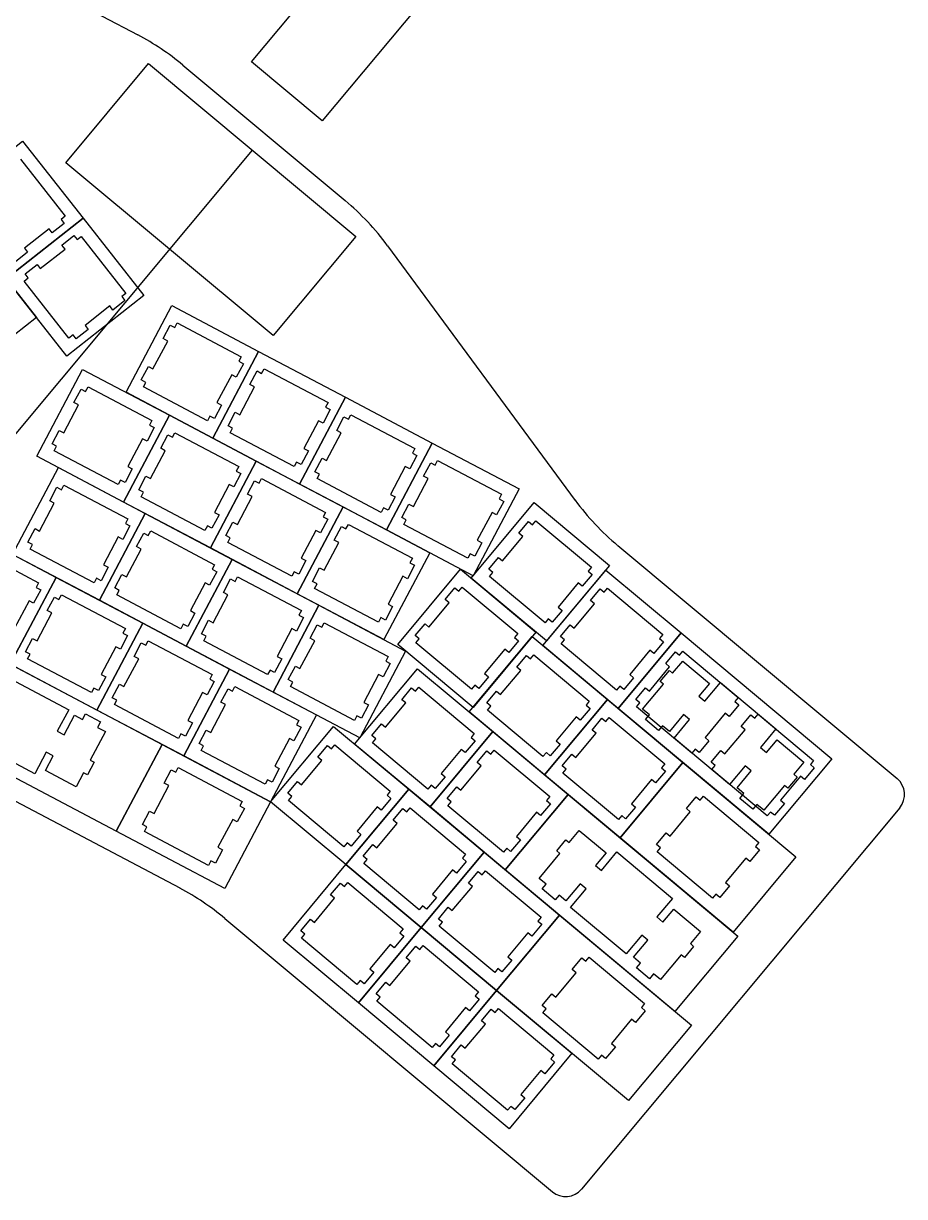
# Model space of a CAD drawing. Header units: millimetres. Extents: x 261 to 595, y 152 to 496.
# Drawn here: x 424.4 to 594.9, y 152 to 379 of the extents above; entities that cross this region are included whole.
import ezdxf

# ---------------------------------------------------------------- set-up
doc = ezdxf.new("R2010")
doc.units = ezdxf.units.MM

msp = doc.modelspace()

# ---------------------------------------------------------------- linework, layer by layer
for p, q in [((384.07, 409.77), (446.5, 376.79)), ((455.18, 370.96), (486.63, 344.72)), ((468.64, 354.52), (383.45, 252.43)), ((423.78, 352.73), (432.43, 341.72)), ((432.43, 341.72), (431.64, 341.1)), ((431.64, 341.1), (432.26, 340.31)), ((429.32, 339.28), (424.53, 335.51)), ((429.94, 338.49), (429.32, 339.28)), ((432.26, 340.31), (429.94, 338.49)), ((431.79, 336.13), (434.12, 337.96)), ((432.41, 335.35), (431.79, 336.13)), ((434.12, 337.96), (434.73, 337.17)), ((434.73, 337.17), (435.52, 337.79)), ((435.52, 337.79), (444.17, 326.78)), ((425.15, 334.72), (422.83, 332.9)), ((424.53, 335.51), (425.15, 334.72)), ((427.62, 331.58), (432.41, 335.35)), ((494.84, 336), (531.16, 286.71)), ((424.68, 330.54), (427, 332.36)), ((427, 332.36), (427.62, 331.58)), ((424.51, 329.14), (425.3, 329.76)), ((425.3, 329.76), (424.68, 330.54)), ((433.16, 318.13), (424.51, 329.14)), ((444, 325.37), (441.68, 323.55)), ((444.17, 326.78), (443.38, 326.16)), ((443.38, 326.16), (444, 325.37)), ((441.06, 324.34), (436.27, 320.57)), ((441.68, 323.55), (441.06, 324.34)), ((436.27, 320.57), (436.88, 319.78)), ((451.4, 318.01), (452.78, 320.62)), ((452.78, 320.62), (453.66, 320.16)), ((453.66, 320.16), (454.13, 321.04)), ((454.13, 321.04), (466.51, 314.5)), ((433.95, 318.75), (433.16, 318.13)), ((434.56, 317.96), (433.95, 318.75)), ((436.88, 319.78), (434.56, 317.96)), ((452.28, 317.55), (451.4, 318.01)), ((449.43, 312.15), (452.28, 317.55)), ((466.51, 314.5), (466.04, 313.62)), ((466.04, 313.62), (466.92, 313.15)), ((447.17, 310.01), (448.55, 312.62)), ((448.55, 312.62), (449.43, 312.15)), ((466.92, 313.15), (465.54, 310.54)), ((468.2, 309.14), (469.58, 311.75)), ((469.58, 311.75), (470.46, 311.28)), ((470.46, 311.28), (470.93, 312.16)), ((470.93, 312.16), (483.31, 305.63)), ((448.05, 309.55), (447.17, 310.01)), ((447.59, 308.66), (448.05, 309.55)), ((464.66, 311.01), (461.81, 305.62)), ((465.54, 310.54), (464.66, 311.01)), ((469.08, 308.67), (468.2, 309.14)), ((434.12, 305.65), (435.5, 308.26)), ((435.5, 308.26), (436.38, 307.79)), ((436.38, 307.79), (436.85, 308.68)), ((436.85, 308.68), (449.23, 302.14)), ((459.97, 302.12), (447.59, 308.66)), ((466.23, 303.28), (469.08, 308.67)), ((432.16, 299.79), (435.01, 305.18)), ((435.01, 305.18), (434.12, 305.65)), ((462.7, 305.15), (461.32, 302.54)), ((461.81, 305.62), (462.7, 305.15)), ((483.72, 304.27), (482.34, 301.66)), ((483.31, 305.63), (482.84, 304.74)), ((482.84, 304.74), (483.72, 304.27)), ((449.23, 302.14), (448.76, 301.25)), ((460.43, 303.01), (459.97, 302.12)), ((461.32, 302.54), (460.43, 303.01)), ((463.97, 301.14), (465.35, 303.75)), ((465.35, 303.75), (466.23, 303.28)), ((481.46, 302.13), (478.61, 296.74)), ((482.34, 301.66), (481.46, 302.13)), ((485, 300.26), (486.38, 302.87)), ((486.38, 302.87), (487.26, 302.41)), ((487.26, 302.41), (487.73, 303.29)), ((487.73, 303.29), (500.11, 296.75)), ((429.9, 297.65), (431.27, 300.26)), ((431.27, 300.26), (432.16, 299.79)), ((449.65, 300.79), (448.27, 298.18)), ((448.76, 301.25), (449.65, 300.79)), ((453.18, 298.92), (453.65, 299.8)), ((453.65, 299.8), (466.03, 293.26)), ((464.85, 300.67), (463.97, 301.14)), ((464.39, 299.79), (464.85, 300.67)), ((476.77, 293.25), (464.39, 299.79)), ((483.03, 294.4), (485.88, 299.8)), ((485.88, 299.8), (485, 300.26)), ((430.78, 297.18), (429.9, 297.65)), ((447.39, 298.64), (444.54, 293.25)), ((448.27, 298.18), (447.39, 298.64)), ((450.92, 296.78), (452.3, 299.39)), ((452.3, 299.39), (453.18, 298.92)), ((430.31, 296.3), (430.78, 297.18)), ((442.69, 289.76), (430.31, 296.3)), ((448.96, 290.92), (451.81, 296.31)), ((451.81, 296.31), (450.92, 296.78)), ((479.5, 296.27), (478.12, 293.66)), ((478.61, 296.74), (479.5, 296.27)), ((500.52, 295.4), (499.14, 292.79)), ((500.11, 296.75), (499.64, 295.87)), ((499.64, 295.87), (500.52, 295.4)), ((444.54, 293.25), (445.42, 292.79)), ((466.03, 293.26), (465.56, 292.38)), ((477.23, 294.13), (476.77, 293.25)), ((478.12, 293.66), (477.23, 294.13)), ((480.77, 292.26), (482.15, 294.87)), ((482.15, 294.87), (483.03, 294.4)), ((498.26, 293.26), (495.41, 287.87)), ((499.14, 292.79), (498.26, 293.26)), ((501.8, 291.39), (503.18, 294)), ((503.18, 294), (504.06, 293.53)), ((504.06, 293.53), (504.53, 294.42)), ((504.53, 294.42), (516.91, 287.88)), ((443.16, 290.64), (442.69, 289.76)), ((444.04, 290.18), (443.16, 290.64)), ((445.42, 292.79), (444.04, 290.18)), ((446.7, 288.77), (448.07, 291.38)), ((448.07, 291.38), (448.96, 290.92)), ((466.45, 291.91), (465.07, 289.3)), ((465.56, 292.38), (466.45, 291.91)), ((469.98, 290.04), (470.45, 290.93)), ((470.45, 290.93), (482.83, 284.39)), ((481.65, 291.8), (480.77, 292.26)), ((481.19, 290.91), (481.65, 291.8)), ((493.57, 284.37), (481.19, 290.91)), ((499.83, 285.53), (502.68, 290.92)), ((502.68, 290.92), (501.8, 291.39)), ((429.45, 286.63), (430.83, 289.24)), ((430.83, 289.24), (431.71, 288.77)), ((431.71, 288.77), (432.18, 289.66)), ((432.18, 289.66), (444.56, 283.12)), ((447.58, 288.31), (446.7, 288.77)), ((464.19, 289.77), (461.34, 284.38)), ((465.07, 289.3), (464.19, 289.77)), ((467.72, 287.9), (469.1, 290.51)), ((469.1, 290.51), (469.98, 290.04)), ((427.48, 280.77), (430.33, 286.17)), ((430.33, 286.17), (429.45, 286.63)), ((447.11, 287.42), (447.58, 288.31)), ((459.49, 280.88), (447.11, 287.42)), ((465.76, 282.04), (468.61, 287.43)), ((468.61, 287.43), (467.72, 287.9)), ((496.3, 287.4), (494.92, 284.79)), ((495.41, 287.87), (496.3, 287.4)), ((517.32, 286.52), (515.94, 283.92)), ((516.91, 287.88), (516.44, 286.99)), ((516.44, 286.99), (517.32, 286.52)), ((462.22, 283.91), (460.84, 281.3)), ((461.34, 284.38), (462.22, 283.91)), ((482.83, 284.39), (482.36, 283.5)), ((494.03, 285.26), (493.57, 284.37)), ((494.92, 284.79), (494.03, 285.26)), ((497.57, 283.39), (498.95, 286)), ((498.95, 286), (499.83, 285.53)), ((515.06, 284.38), (512.21, 278.99)), ((515.94, 283.92), (515.06, 284.38)), ((444.97, 281.77), (443.59, 279.16)), ((444.56, 283.12), (444.09, 282.24)), ((444.09, 282.24), (444.97, 281.77)), ((459.96, 281.77), (459.49, 280.88)), ((460.84, 281.3), (459.96, 281.77)), ((463.5, 279.9), (464.87, 282.51)), ((464.87, 282.51), (465.76, 282.04)), ((483.25, 283.04), (481.87, 280.43)), ((482.36, 283.5), (483.25, 283.04)), ((484.52, 279.03), (485.9, 281.64)), ((485.9, 281.64), (486.78, 281.17)), ((486.78, 281.17), (487.25, 282.05)), ((487.25, 282.05), (499.63, 275.51)), ((498.45, 282.92), (497.57, 283.39)), ((497.99, 282.04), (498.45, 282.92)), ((510.37, 275.5), (497.99, 282.04)), ((520.23, 280.35), (522.12, 282.62)), ((522.12, 282.62), (522.89, 281.98)), ((522.89, 281.98), (523.53, 282.75)), ((523.53, 282.75), (534.28, 273.78)), ((425.22, 278.63), (426.6, 281.24)), ((426.6, 281.24), (427.48, 280.77)), ((442.71, 279.63), (439.86, 274.23)), ((443.59, 279.16), (442.71, 279.63)), ((446.25, 277.76), (447.63, 280.37)), ((447.63, 280.37), (448.51, 279.9)), ((448.51, 279.9), (448.98, 280.78)), ((448.98, 280.78), (461.36, 274.24)), ((464.38, 279.43), (463.5, 279.9)), ((463.91, 278.55), (464.38, 279.43)), ((480.98, 280.89), (478.14, 275.5)), ((481.87, 280.43), (480.98, 280.89)), ((517.09, 275.03), (521, 279.71)), ((521, 279.71), (520.23, 280.35)), ((414.9, 277.3), (427.28, 270.76)), ((426.1, 278.16), (425.22, 278.63)), ((425.64, 277.28), (426.1, 278.16)), ((438.02, 270.74), (425.64, 277.28)), ((444.28, 271.9), (447.13, 277.29)), ((447.13, 277.29), (446.25, 277.76)), ((476.29, 272.01), (463.91, 278.55)), ((482.56, 273.17), (485.41, 278.56)), ((485.41, 278.56), (484.52, 279.03)), ((513.1, 278.52), (511.72, 275.91)), ((512.21, 278.99), (513.1, 278.52)), ((539.38, 277.99), (593.47, 232.85)), ((479.02, 275.04), (477.64, 272.43)), ((478.14, 275.5), (479.02, 275.04)), ((499.63, 275.51), (499.16, 274.63)), ((510.83, 276.38), (510.37, 275.5)), ((511.72, 275.91), (510.83, 276.38)), ((514.44, 273.41), (516.33, 275.67)), ((516.33, 275.67), (517.09, 275.03)), ((440.75, 273.77), (439.37, 271.16)), ((439.86, 274.23), (440.75, 273.77)), ((461.77, 272.89), (460.39, 270.28)), ((461.36, 274.24), (460.89, 273.36)), ((460.89, 273.36), (461.77, 272.89)), ((476.76, 272.89), (476.29, 272.01)), ((477.64, 272.43), (476.76, 272.89)), ((480.3, 271.03), (481.67, 273.63)), ((481.67, 273.63), (482.56, 273.17)), ((500.05, 274.16), (498.67, 271.55)), ((499.16, 274.63), (500.05, 274.16)), ((515.2, 272.76), (514.44, 273.41)), ((514.56, 272), (515.2, 272.76)), ((534.28, 273.78), (533.64, 273.01)), ((533.64, 273.01), (534.41, 272.37)), ((427.28, 270.76), (426.81, 269.87)), ((438.48, 271.62), (438.02, 270.74)), ((439.37, 271.16), (438.48, 271.62)), ((442.02, 269.76), (443.4, 272.37)), ((443.4, 272.37), (444.28, 271.9)), ((459.51, 270.75), (456.66, 265.36)), ((460.39, 270.28), (459.51, 270.75)), ((463.05, 268.88), (464.43, 271.49)), ((464.43, 271.49), (465.31, 271.02)), ((465.31, 271.02), (465.78, 271.91)), ((465.78, 271.91), (478.16, 265.37)), ((481.18, 270.56), (480.3, 271.03)), ((480.71, 269.67), (481.18, 270.56)), ((497.78, 272.02), (494.94, 266.63)), ((498.67, 271.55), (497.78, 272.02)), ((525.31, 263.03), (514.56, 272)), ((531.75, 270.74), (527.84, 266.06)), ((532.52, 270.1), (531.75, 270.74)), ((534.41, 272.37), (532.52, 270.1)), ((427.7, 269.41), (426.32, 266.8)), ((426.81, 269.87), (427.7, 269.41)), ((428.97, 265.39), (430.35, 268)), ((430.35, 268), (431.23, 267.54)), ((431.23, 267.54), (431.7, 268.42)), ((431.7, 268.42), (444.08, 261.88)), ((442.9, 269.29), (442.02, 269.76)), ((442.44, 268.4), (442.9, 269.29)), ((454.82, 261.87), (442.44, 268.4)), ((461.08, 263.02), (463.93, 268.42)), ((463.93, 268.42), (463.05, 268.88)), ((493.09, 263.13), (480.71, 269.67)), ((505.99, 267.49), (507.88, 269.76)), ((507.88, 269.76), (508.65, 269.12)), ((508.65, 269.12), (509.29, 269.88)), ((509.29, 269.88), (520.04, 260.91)), ((534.09, 267.3), (535.98, 269.57)), ((535.98, 269.57), (536.75, 268.93)), ((536.75, 268.93), (537.39, 269.69)), ((537.39, 269.69), (548.14, 260.72)), ((425.44, 267.26), (422.59, 261.87)), ((426.32, 266.8), (425.44, 267.26)), ((495.82, 266.16), (494.44, 263.55)), ((494.94, 266.63), (495.82, 266.16)), ((502.85, 262.17), (506.76, 266.85)), ((506.76, 266.85), (505.99, 267.49)), ((527.84, 266.06), (528.61, 265.42)), ((530.95, 261.98), (534.86, 266.66)), ((534.86, 266.66), (534.09, 267.3)), ((427.01, 259.54), (429.86, 264.93)), ((429.86, 264.93), (428.97, 265.39)), ((457.55, 264.89), (456.17, 262.28)), ((456.66, 265.36), (457.55, 264.89)), ((458.82, 260.88), (460.2, 263.49)), ((460.2, 263.49), (461.08, 263.02)), ((478.57, 264.02), (477.19, 261.41)), ((478.16, 265.37), (477.69, 264.49)), ((477.69, 264.49), (478.57, 264.02)), ((493.56, 264.02), (493.09, 263.13)), ((494.44, 263.55), (493.56, 264.02)), ((525.95, 263.79), (525.31, 263.03)), ((526.72, 263.15), (525.95, 263.79)), ((528.61, 265.42), (526.72, 263.15)), ((444.08, 261.88), (443.61, 261)), ((455.28, 262.75), (454.82, 261.87)), ((456.17, 262.28), (455.28, 262.75)), ((476.31, 261.88), (473.46, 256.48)), ((477.19, 261.41), (476.31, 261.88)), ((479.85, 260.01), (481.23, 262.62)), ((481.23, 262.62), (482.11, 262.15)), ((482.11, 262.15), (482.58, 263.03)), ((482.58, 263.03), (494.96, 256.49)), ((500.19, 260.54), (502.09, 262.81)), ((502.09, 262.81), (502.85, 262.17)), ((528.29, 260.35), (530.18, 262.62)), ((530.18, 262.62), (530.95, 261.98)), ((424.75, 257.39), (426.12, 260)), ((426.12, 260), (427.01, 259.54)), ((444.5, 260.53), (443.12, 257.92)), ((443.61, 261), (444.5, 260.53)), ((445.77, 256.52), (447.15, 259.13)), ((447.15, 259.13), (448.03, 258.66)), ((448.03, 258.66), (448.5, 259.55)), ((448.5, 259.55), (460.88, 253.01)), ((459.7, 260.41), (458.82, 260.88)), ((459.24, 259.53), (459.7, 260.41)), ((471.62, 252.99), (459.24, 259.53)), ((477.88, 254.15), (480.73, 259.54)), ((480.73, 259.54), (479.85, 260.01)), ((500.96, 259.9), (500.19, 260.54)), ((500.32, 259.13), (500.96, 259.9)), ((511.07, 250.16), (500.32, 259.13)), ((520.17, 259.5), (518.28, 257.24)), ((520.04, 260.91), (519.4, 260.15)), ((519.4, 260.15), (520.17, 259.5)), ((529.06, 259.71), (528.29, 260.35)), ((528.42, 258.94), (529.06, 259.71)), ((539.17, 249.97), (528.42, 258.94)), ((548.26, 259.31), (546.37, 257.05)), ((548.14, 260.72), (547.5, 259.96)), ((547.5, 259.96), (548.26, 259.31)), ((425.63, 256.93), (424.75, 257.39)), ((425.16, 256.04), (425.63, 256.93)), ((442.24, 258.39), (439.39, 253)), ((443.12, 257.92), (442.24, 258.39)), ((517.51, 257.88), (513.6, 253.2)), ((518.28, 257.24), (517.51, 257.88)), ((519.85, 254.44), (521.74, 256.7)), ((521.74, 256.7), (522.51, 256.06)), ((522.51, 256.06), (523.15, 256.83)), ((523.15, 256.83), (533.89, 247.86)), ((545.6, 257.69), (541.7, 253.01)), ((546.37, 257.05), (545.6, 257.69)), ((548.68, 255.13), (550.57, 257.39)), ((550.57, 257.39), (551.33, 256.75)), ((551.33, 256.75), (551.98, 257.52)), ((551.98, 257.52), (562.72, 248.55)), ((437.54, 249.5), (425.16, 256.04)), ((443.81, 250.66), (446.66, 256.05)), ((446.66, 256.05), (445.77, 256.52)), ((474.35, 256.02), (472.97, 253.41)), ((473.46, 256.48), (474.35, 256.02)), ((475.62, 252.01), (477, 254.62)), ((477, 254.62), (477.88, 254.15)), ((495.37, 255.14), (493.99, 252.53)), ((494.96, 256.49), (494.49, 255.61)), ((494.49, 255.61), (495.37, 255.14)), ((520.61, 253.8), (519.85, 254.44)), ((545.54, 249.8), (549.44, 254.49)), ((549.44, 254.49), (548.68, 255.13)), ((550.02, 253.26), (551.97, 255.61)), ((551.97, 255.61), (557.16, 251.28)), ((420.73, 252.73), (433.11, 246.19)), ((440.27, 252.53), (438.89, 249.92)), ((439.39, 253), (440.27, 252.53)), ((460.88, 253.01), (460.41, 252.12)), ((460.41, 252.12), (461.3, 251.66)), ((472.08, 253.87), (471.62, 252.99)), ((472.97, 253.41), (472.08, 253.87)), ((493.11, 253), (490.26, 247.61)), ((493.99, 252.53), (493.11, 253)), ((514.37, 252.56), (512.48, 250.29)), ((513.6, 253.2), (514.37, 252.56)), ((516.71, 249.12), (520.61, 253.8)), ((542.47, 252.37), (540.57, 250.1)), ((541.7, 253.01), (542.47, 252.37)), ((547.6, 251.65), (549.38, 253.79)), ((549.38, 253.79), (550.02, 253.26)), ((438.01, 250.39), (437.54, 249.5)), ((438.89, 249.92), (438.01, 250.39)), ((441.55, 248.52), (442.92, 251.13)), ((442.92, 251.13), (443.81, 250.66)), ((461.3, 251.66), (459.92, 249.05)), ((462.57, 247.65), (463.95, 250.25)), ((463.95, 250.25), (464.83, 249.79)), ((464.83, 249.79), (465.3, 250.67)), ((465.3, 250.67), (477.68, 244.13)), ((476.5, 251.54), (475.62, 252.01)), ((476.04, 250.66), (476.5, 251.54)), ((488.42, 244.12), (476.04, 250.66)), ((497.58, 248.13), (499.47, 250.4)), ((499.47, 250.4), (500.24, 249.76)), ((500.24, 249.76), (500.88, 250.53)), ((500.88, 250.53), (511.63, 241.56)), ((511.71, 250.93), (511.07, 250.16)), ((512.48, 250.29), (511.71, 250.93)), ((539.81, 250.74), (539.17, 249.97)), ((540.57, 250.1), (539.81, 250.74)), ((542.88, 248.18), (544.77, 250.44)), ((544.21, 246.3), (548.23, 251.12)), ((544.77, 250.44), (545.54, 249.8)), ((548.23, 251.12), (547.6, 251.65)), ((557.16, 251.28), (555.09, 248.8)), ((556.26, 247.82), (559.27, 251.43)), ((559.27, 251.43), (570.02, 242.46)), ((442.43, 248.05), (441.55, 248.52)), ((441.96, 247.17), (442.43, 248.05)), ((459.04, 249.51), (456.19, 244.12)), ((459.92, 249.05), (459.04, 249.51)), ((463.46, 247.18), (462.57, 247.65)), ((490.26, 247.61), (491.15, 247.14)), ((494.44, 242.81), (498.35, 247.49)), ((498.35, 247.49), (497.58, 248.13)), ((514.05, 247.49), (515.94, 249.76)), ((514.82, 246.85), (514.05, 247.49)), ((515.94, 249.76), (516.71, 249.12)), ((533.89, 247.86), (533.25, 247.09)), ((543.65, 247.54), (542.88, 248.18)), ((543, 246.77), (543.65, 247.54)), ((555.09, 248.8), (556.26, 247.82)), ((562.72, 248.55), (562.08, 247.78)), ((562.08, 247.78), (562.85, 247.14)), ((454.66, 211.62), (391, 245.25)), ((433.11, 246.19), (430.91, 242.04)), ((435.79, 244.31), (436.35, 245.37)), ((436.35, 245.37), (439.27, 243.83)), ((454.34, 240.63), (441.96, 247.17)), ((460.61, 241.79), (463.46, 247.18)), ((491.15, 247.14), (489.77, 244.53)), ((514.18, 246.08), (514.82, 246.85)), ((524.92, 237.11), (514.18, 246.08)), ((534.02, 246.45), (532.13, 244.19)), ((533.25, 247.09), (534.02, 246.45)), ((553.75, 237.8), (543, 246.77)), ((545.53, 245.19), (544.21, 246.3)), ((552.14, 245.27), (549.39, 241.97)), ((553.31, 244.29), (552.14, 245.27)), ((560.19, 245.52), (556.29, 240.83)), ((560.96, 244.87), (560.19, 245.52)), ((562.85, 247.14), (560.96, 244.87)), ((563.26, 242.95), (565.15, 245.22)), ((565.15, 245.22), (565.92, 244.58)), ((565.92, 244.58), (566.56, 245.35)), ((566.56, 245.35), (577.31, 236.38)), ((432.26, 241.32), (434.26, 245.12)), ((434.26, 245.12), (435.79, 244.31)), ((439.27, 243.83), (438.71, 242.77)), ((457.07, 243.65), (455.69, 241.05)), ((456.19, 244.12), (457.07, 243.65)), ((477.68, 244.13), (477.21, 243.25)), ((477.21, 243.25), (478.1, 242.78)), ((488.88, 245), (488.42, 244.12)), ((489.77, 244.53), (488.88, 245)), ((491.79, 241.19), (493.68, 243.45)), ((493.68, 243.45), (494.44, 242.81)), ((531.36, 244.83), (527.46, 240.15)), ((532.13, 244.19), (531.36, 244.83)), ((534.43, 242.26), (536.33, 244.53)), ((536.33, 244.53), (537.09, 243.89)), ((537.09, 243.89), (537.73, 244.66)), ((537.73, 244.66), (548.48, 235.69)), ((544.76, 244.27), (545.53, 245.19)), ((547.3, 242.16), (544.76, 244.27)), ((548.06, 243.08), (547.3, 242.16)), ((549.39, 241.97), (548.06, 243.08)), ((550.3, 240.68), (553.31, 244.29)), ((564.03, 242.31), (563.26, 242.95)), ((430.91, 242.04), (432.26, 241.32)), ((440.23, 241.97), (437.3, 236.41)), ((438.71, 242.77), (440.23, 241.97)), ((454.81, 241.51), (454.34, 240.63)), ((455.69, 241.05), (454.81, 241.51)), ((458.35, 239.64), (459.72, 242.25)), ((459.72, 242.25), (460.61, 241.79)), ((478.1, 242.78), (476.72, 240.17)), ((492.55, 240.54), (491.79, 241.19)), ((511.63, 241.56), (510.99, 240.79)), ((510.99, 240.79), (511.76, 240.15)), ((531.3, 236.94), (535.2, 241.62)), ((535.2, 241.62), (534.43, 242.26)), ((561.05, 231.71), (550.3, 240.68)), ((556.29, 240.83), (557.05, 240.19)), ((560.12, 237.63), (564.03, 242.31)), ((570.02, 242.46), (567.01, 238.85)), ((426.57, 233.81), (414.19, 240.35)), ((459.23, 239.18), (458.35, 239.64)), ((458.76, 238.29), (459.23, 239.18)), ((475.84, 240.64), (472.99, 235.25)), ((476.72, 240.17), (475.84, 240.64)), ((481.32, 236.98), (483.21, 239.24)), ((483.21, 239.24), (483.98, 238.6)), ((483.98, 238.6), (484.62, 239.37)), ((484.62, 239.37), (495.37, 230.4)), ((491.91, 239.78), (492.55, 240.54)), ((502.66, 230.81), (491.91, 239.78)), ((509.1, 238.52), (505.19, 233.84)), ((509.87, 237.88), (509.1, 238.52)), ((511.76, 240.15), (509.87, 237.88)), ((528.22, 239.5), (526.33, 237.24)), ((527.46, 240.15), (528.22, 239.5)), ((554.39, 238.57), (553.75, 237.8)), ((555.16, 237.93), (554.39, 238.57)), ((557.05, 240.19), (555.16, 237.93)), ((567.01, 238.85), (568.18, 237.88)), ((568.18, 237.88), (570.25, 240.36)), ((570.25, 240.36), (575.43, 236.03)), ((428.76, 237.97), (426.57, 233.81)), ((428.6, 234.4), (430.11, 237.26)), ((430.11, 237.26), (428.76, 237.97)), ((437.3, 236.41), (438.03, 236.02)), ((471.14, 231.75), (458.76, 238.29)), ((478.18, 231.66), (482.09, 236.34)), ((482.09, 236.34), (481.32, 236.98)), ((512.17, 235.96), (514.06, 238.22)), ((514.06, 238.22), (514.83, 237.58)), ((514.83, 237.58), (515.47, 238.35)), ((515.47, 238.35), (526.22, 229.38)), ((525.57, 237.88), (524.92, 237.11)), ((526.33, 237.24), (525.57, 237.88)), ((528.64, 235.32), (530.53, 237.58)), ((530.53, 237.58), (531.3, 236.94)), ((557.47, 236.01), (559.36, 238.27)), ((559.36, 238.27), (560.12, 237.63)), ((577.31, 236.38), (576.67, 235.61)), ((434.57, 231.25), (428.6, 234.4)), ((436, 233.95), (434.57, 231.25)), ((436.73, 233.56), (436, 233.95)), ((438.03, 236.02), (436.73, 233.56)), ((451.6, 231.95), (452.98, 234.56)), ((452.98, 234.56), (453.86, 234.1)), ((453.86, 234.1), (454.33, 234.98)), ((454.33, 234.98), (466.71, 228.44)), ((473.87, 234.78), (472.49, 232.17)), ((472.99, 235.25), (473.87, 234.78)), ((509.03, 230.64), (512.94, 235.32)), ((512.94, 235.32), (512.17, 235.96)), ((529.4, 234.68), (528.64, 235.32)), ((528.76, 233.91), (529.4, 234.68)), ((539.51, 224.94), (528.76, 233.91)), ((548.61, 234.28), (546.72, 232.01)), ((548.48, 235.69), (547.84, 234.92)), ((547.84, 234.92), (548.61, 234.28)), ((558.23, 235.36), (557.47, 236.01)), ((557.59, 234.6), (558.23, 235.36)), ((568.34, 225.63), (557.59, 234.6)), ((564.06, 235.32), (561.05, 231.71)), ((562.48, 231.05), (565.23, 234.34)), ((565.23, 234.34), (564.06, 235.32)), ((575.43, 236.03), (573.47, 233.69)), ((577.44, 234.97), (575.55, 232.7)), ((576.67, 235.61), (577.44, 234.97)), ((452.48, 231.49), (451.6, 231.95)), ((471.61, 232.64), (471.14, 231.75)), ((472.49, 232.17), (471.61, 232.64)), ((475.52, 230.03), (477.41, 232.3)), ((477.41, 232.3), (478.18, 231.66)), ((505.96, 233.2), (504.07, 230.93)), ((505.19, 233.84), (505.96, 233.2)), ((545.95, 232.65), (542.04, 227.97)), ((546.72, 232.01), (545.95, 232.65)), ((574.78, 233.34), (570.87, 228.66)), ((574.11, 233.16), (572.32, 231.02)), ((573.47, 233.69), (574.11, 233.16)), ((575.55, 232.7), (574.78, 233.34)), ((449.63, 226.1), (452.48, 231.49)), ((476.29, 229.39), (475.52, 230.03)), ((475.65, 228.62), (476.29, 229.39)), ((495.37, 230.4), (494.73, 229.63)), ((494.73, 229.63), (495.49, 228.99)), ((503.3, 231.57), (502.66, 230.81)), ((504.07, 230.93), (503.3, 231.57)), ((506.37, 229.01), (508.26, 231.28)), ((508.26, 231.28), (509.03, 230.64)), ((526.22, 229.38), (525.58, 228.61)), ((555.33, 228.67), (555.97, 229.44)), ((555.97, 229.44), (566.72, 220.47)), ((563.8, 229.94), (562.48, 231.05)), ((563.03, 229.02), (563.8, 229.94)), ((571.69, 231.55), (567.66, 226.72)), ((572.32, 231.02), (571.69, 231.55)), ((467.12, 227.09), (465.74, 224.48)), ((466.71, 228.44), (466.24, 227.56)), ((466.24, 227.56), (467.12, 227.09)), ((486.4, 219.65), (475.65, 228.62)), ((492.83, 227.37), (488.93, 222.69)), ((493.6, 226.73), (492.83, 227.37)), ((495.49, 228.99), (493.6, 226.73)), ((495.91, 224.8), (497.8, 227.07)), ((497.8, 227.07), (498.56, 226.43)), ((498.56, 226.43), (499.2, 227.2)), ((499.2, 227.2), (509.95, 218.23)), ((507.14, 228.37), (506.37, 229.01)), ((506.5, 227.6), (507.14, 228.37)), ((517.25, 218.63), (506.5, 227.6)), ((526.35, 227.97), (524.46, 225.71)), ((525.58, 228.61), (526.35, 227.97)), ((593.98, 227.22), (532.37, 153.4)), ((542.81, 227.33), (540.92, 225.07)), ((542.04, 227.97), (542.81, 227.33)), ((552.67, 227.05), (554.56, 229.31)), ((554.56, 229.31), (555.33, 228.67)), ((565.57, 226.91), (563.03, 229.02)), ((566.34, 227.83), (565.57, 226.91)), ((567.66, 226.72), (566.34, 227.83)), ((571.64, 228.02), (569.75, 225.75)), ((570.87, 228.66), (571.64, 228.02)), ((447.37, 223.95), (448.75, 226.56)), ((448.75, 226.56), (449.63, 226.1)), ((464.86, 224.95), (462.01, 219.56)), ((465.74, 224.48), (464.86, 224.95)), ((496.67, 224.16), (495.91, 224.8)), ((523.69, 226.35), (519.78, 221.67)), ((524.46, 225.71), (523.69, 226.35)), ((540.15, 225.71), (539.51, 224.94)), ((540.92, 225.07), (540.15, 225.71)), ((549.53, 221.72), (553.44, 226.41)), ((553.44, 226.41), (552.67, 227.05)), ((568.98, 226.39), (568.34, 225.63)), ((569.75, 225.75), (568.98, 226.39)), ((448.25, 223.49), (447.37, 223.95)), ((447.79, 222.6), (448.25, 223.49)), ((460.17, 216.06), (447.79, 222.6)), ((488.93, 222.69), (489.69, 222.05)), ((492.77, 219.48), (496.67, 224.16)), ((529.99, 220.48), (531.95, 222.82)), ((531.95, 222.82), (537.13, 218.5)), ((487.04, 220.42), (486.4, 219.65)), ((487.8, 219.78), (487.04, 220.42)), ((489.69, 222.05), (487.8, 219.78)), ((520.55, 221.03), (518.66, 218.76)), ((519.78, 221.67), (520.55, 221.03)), ((527.57, 218.87), (529.36, 221.01)), ((529.36, 221.01), (529.99, 220.48)), ((546.87, 220.1), (548.76, 222.37)), ((548.76, 222.37), (549.53, 221.72)), ((566.72, 220.47), (566.08, 219.7)), ((462.9, 219.09), (461.52, 216.48)), ((462.01, 219.56), (462.9, 219.09)), ((490.11, 217.86), (492, 220.12)), ((492, 220.12), (492.77, 219.48)), ((509.95, 218.23), (509.31, 217.46)), ((517.89, 219.4), (517.25, 218.63)), ((518.66, 218.76), (517.89, 219.4)), ((524.18, 213.52), (528.21, 218.34)), ((528.21, 218.34), (527.57, 218.87)), ((537.13, 218.5), (535.06, 216.02)), ((536.23, 215.04), (539.24, 218.65)), ((539.24, 218.65), (549.99, 209.68)), ((547.64, 219.46), (546.87, 220.1)), ((547, 218.69), (547.64, 219.46)), ((557.75, 209.72), (547, 218.69)), ((566.84, 219.06), (564.95, 216.8)), ((566.08, 219.7), (566.84, 219.06)), ((460.63, 216.95), (460.17, 216.06)), ((461.52, 216.48), (460.63, 216.95)), ((490.88, 217.22), (490.11, 217.86)), ((490.23, 216.45), (490.88, 217.22)), ((500.98, 207.48), (490.23, 216.45)), ((510.08, 216.82), (508.19, 214.55)), ((509.31, 217.46), (510.08, 216.82)), ((535.06, 216.02), (536.23, 215.04)), ((564.19, 217.44), (560.28, 212.75)), ((564.95, 216.8), (564.19, 217.44)), ((507.42, 215.19), (503.51, 210.51)), ((508.19, 214.55), (507.42, 215.19)), ((510.49, 212.63), (512.38, 214.9)), ((512.38, 214.9), (513.15, 214.26)), ((513.15, 214.26), (513.79, 215.02)), ((513.79, 215.02), (524.54, 206.05)), ((525.51, 212.41), (524.18, 213.52)), ((483.82, 210.33), (485.72, 212.59)), ((485.72, 212.59), (486.48, 211.95)), ((486.48, 211.95), (487.12, 212.72)), ((487.12, 212.72), (497.87, 203.75)), ((507.35, 207.31), (511.26, 211.99)), ((511.26, 211.99), (510.49, 212.63)), ((524.74, 211.49), (525.51, 212.41)), ((527.27, 209.37), (524.74, 211.49)), ((532.11, 212.49), (529.36, 209.19)), ((530.27, 207.9), (533.28, 211.51)), ((533.28, 211.51), (532.11, 212.49)), ((561.05, 212.11), (559.16, 209.85)), ((560.28, 212.75), (561.05, 212.11)), ((480.69, 205.01), (484.59, 209.69)), ((484.59, 209.69), (483.82, 210.33)), ((504.28, 209.87), (502.39, 207.61)), ((503.51, 210.51), (504.28, 209.87)), ((528.04, 210.3), (527.27, 209.37)), ((529.36, 209.19), (528.04, 210.3)), ((549.99, 209.68), (546.98, 206.07)), ((558.39, 210.49), (557.75, 209.72)), ((559.16, 209.85), (558.39, 210.49)), ((501.62, 208.25), (500.98, 207.48)), ((502.39, 207.61), (501.62, 208.25)), ((504.7, 205.68), (506.59, 207.95)), ((506.59, 207.95), (507.35, 207.31)), ((541.02, 198.93), (530.27, 207.9)), ((548.15, 205.09), (550.22, 207.57)), ((550.22, 207.57), (555.4, 203.25)), ((463.34, 205.8), (526.74, 152.89)), ((478.03, 203.38), (479.92, 205.65)), ((479.92, 205.65), (480.69, 205.01)), ((505.46, 205.04), (504.7, 205.68)), ((504.82, 204.27), (505.46, 205.04)), ((524.67, 204.65), (522.78, 202.38)), ((524.54, 206.05), (523.9, 205.29)), ((523.9, 205.29), (524.67, 204.65)), ((546.98, 206.07), (548.15, 205.09)), ((478.79, 202.74), (478.03, 203.38)), ((478.15, 201.97), (478.79, 202.74)), ((498, 202.34), (496.11, 200.08)), ((497.87, 203.75), (497.23, 202.98)), ((497.23, 202.98), (498, 202.34)), ((515.57, 195.3), (504.82, 204.27)), ((522.01, 203.02), (518.1, 198.34)), ((522.78, 202.38), (522.01, 203.02)), ((544.03, 202.54), (541.02, 198.93)), ((545.2, 201.56), (544.03, 202.54)), ((555.4, 203.25), (553.45, 200.91)), ((488.9, 193), (478.15, 201.97)), ((495.34, 200.72), (491.43, 196.04)), ((496.11, 200.08), (495.34, 200.72)), ((498.41, 198.16), (500.3, 200.42)), ((500.3, 200.42), (501.07, 199.78)), ((501.07, 199.78), (501.71, 200.55)), ((501.71, 200.55), (512.46, 191.58)), ((542.45, 198.27), (545.2, 201.56)), ((554.08, 200.38), (552.3, 198.24)), ((553.45, 200.91), (554.08, 200.38)), ((499.18, 197.51), (498.41, 198.16)), ((518.87, 197.7), (516.98, 195.43)), ((518.1, 198.34), (518.87, 197.7)), ((530.55, 195.89), (532.44, 198.16)), ((532.44, 198.16), (533.21, 197.52)), ((533.21, 197.52), (533.85, 198.28)), ((533.85, 198.28), (544.6, 189.31)), ((543.78, 197.16), (542.45, 198.27)), ((551.66, 198.77), (547.64, 193.94)), ((552.3, 198.24), (551.66, 198.77)), ((492.2, 195.4), (490.31, 193.13)), ((491.43, 196.04), (492.2, 195.4)), ((495.27, 192.83), (499.18, 197.51)), ((516.21, 196.07), (515.57, 195.3)), ((516.98, 195.43), (516.21, 196.07)), ((531.32, 195.25), (530.55, 195.89)), ((543.01, 196.24), (543.78, 197.16)), ((545.54, 194.13), (543.01, 196.24)), ((489.54, 193.77), (488.9, 193)), ((490.31, 193.13), (489.54, 193.77)), ((492.61, 191.21), (494.51, 193.47)), ((494.51, 193.47), (495.27, 192.83)), ((527.41, 190.57), (531.32, 195.25)), ((546.31, 195.05), (545.54, 194.13)), ((547.64, 193.94), (546.31, 195.05)), ((493.38, 190.57), (492.61, 191.21)), ((512.46, 191.58), (511.82, 190.81)), ((511.82, 190.81), (512.59, 190.17)), ((524.75, 188.94), (526.64, 191.21)), ((526.64, 191.21), (527.41, 190.57)), ((492.74, 189.8), (493.38, 190.57)), ((503.49, 180.83), (492.74, 189.8)), ((509.93, 188.54), (506.02, 183.86)), ((510.7, 187.9), (509.93, 188.54)), ((512.59, 190.17), (510.7, 187.9)), ((525.52, 188.3), (524.75, 188.94)), ((544.6, 189.31), (543.96, 188.55)), ((543.96, 188.55), (544.73, 187.91)), ((513, 185.98), (514.89, 188.25)), ((514.89, 188.25), (515.66, 187.61)), ((515.66, 187.61), (516.3, 188.37)), ((516.3, 188.37), (527.05, 179.4)), ((524.88, 187.54), (525.52, 188.3)), ((535.63, 178.57), (524.88, 187.54)), ((542.07, 186.28), (538.16, 181.6)), ((542.84, 185.64), (542.07, 186.28)), ((544.73, 187.91), (542.84, 185.64)), ((509.86, 180.66), (513.77, 185.34)), ((513.77, 185.34), (513, 185.98)), ((506.79, 183.22), (504.9, 180.96)), ((506.02, 183.86), (506.79, 183.22)), ((504.13, 181.6), (503.49, 180.83)), ((504.9, 180.96), (504.13, 181.6)), ((507.2, 179.03), (509.09, 181.3)), ((509.09, 181.3), (509.86, 180.66)), ((527.05, 179.4), (526.41, 178.64)), ((538.93, 180.96), (537.04, 178.69)), ((538.16, 181.6), (538.93, 180.96)), ((507.97, 178.39), (507.2, 179.03)), ((507.33, 177.63), (507.97, 178.39)), ((518.08, 168.66), (507.33, 177.63)), ((527.18, 178), (525.28, 175.73)), ((526.41, 178.64), (527.18, 178)), ((536.27, 179.33), (535.63, 178.57)), ((537.04, 178.69), (536.27, 179.33)), ((524.52, 176.37), (520.61, 171.69)), ((525.28, 175.73), (524.52, 176.37)), ((521.38, 171.05), (519.49, 168.78)), ((520.61, 171.69), (521.38, 171.05)), ((518.72, 169.42), (518.08, 168.66)), ((519.49, 168.78), (518.72, 169.42))]:
    msp.add_line(p, q)
for points in [[(489.65, 396.92), (503.32, 385.52), (482.18, 360.18), (468.51, 371.58)], [(448.59, 371.26), (488.7, 337.78), (472.68, 318.59), (432.57, 352.07)], [(424.2, 356.24), (435.94, 341.3), (421, 329.56), (409.26, 344.5)], [(435.94, 341.3), (447.68, 326.36), (432.74, 314.62), (421, 329.56)], [(415.13, 337.03), (426.87, 322.09), (411.93, 310.35), (400.19, 325.29)], [(453.08, 324.42), (469.88, 315.54), (461.01, 298.74), (444.21, 307.62)], [(469.88, 315.54), (486.68, 306.67), (477.81, 289.87), (461.01, 298.74)], [(435.81, 312.06), (452.61, 303.18), (443.73, 286.38), (426.93, 295.26)], [(486.68, 306.67), (503.48, 297.79), (494.61, 280.99), (477.81, 289.87)], [(452.61, 303.18), (469.41, 294.31), (460.53, 277.51), (443.73, 286.38)], [(503.48, 297.79), (520.28, 288.92), (511.41, 272.12), (494.61, 280.99)], [(431.13, 293.04), (447.93, 284.16), (439.06, 267.36), (422.26, 276.24)], [(469.41, 294.31), (486.21, 285.43), (477.33, 268.63), (460.53, 277.51)], [(523.22, 286.27), (537.8, 274.09), (525.63, 259.51), (511.04, 271.68)], [(447.93, 284.16), (464.73, 275.29), (455.86, 258.49), (439.06, 267.36)], [(486.21, 285.43), (503.01, 276.56), (494.13, 259.76), (477.33, 268.63)], [(413.86, 280.67), (430.66, 271.8), (421.78, 255), (404.98, 263.87)], [(464.73, 275.29), (481.53, 266.41), (472.66, 249.61), (455.86, 258.49)], [(508.97, 273.4), (523.56, 261.23), (511.39, 246.64), (496.8, 258.82)], [(537.07, 273.21), (551.66, 261.04), (539.48, 246.45), (524.9, 258.63)], [(430.66, 271.8), (447.46, 262.92), (438.58, 246.12), (421.78, 255)], [(481.53, 266.41), (498.33, 257.54), (489.46, 240.74), (472.66, 249.61)], [(404.98, 263.87), (451.18, 239.47), (442.31, 222.67), (396.11, 247.07)], [(447.46, 262.92), (464.26, 254.05), (455.38, 237.25), (438.58, 246.12)], [(522.83, 260.35), (537.42, 248.18), (525.24, 233.59), (510.65, 245.76)], [(551.66, 261.04), (580.83, 236.69), (568.66, 222.11), (539.48, 246.45)], [(464.26, 254.05), (481.06, 245.18), (472.18, 228.38), (455.38, 237.25)], [(500.63, 254.13), (515.22, 241.95), (503.05, 227.37), (488.46, 239.54)], [(537.42, 248.18), (552, 236), (539.83, 221.42), (525.24, 233.59)], [(484.36, 242.96), (498.95, 230.79), (486.77, 216.2), (472.18, 228.38)], [(515.22, 241.95), (529.81, 229.78), (517.63, 215.19), (503.05, 227.37)], [(451.18, 239.47), (472.18, 228.38), (463.31, 211.58), (442.31, 222.67)], [(552, 236), (573.89, 217.74), (561.71, 203.16), (539.83, 221.42)], [(498.95, 230.79), (513.53, 218.62), (501.36, 204.03), (486.77, 216.2)], [(529.81, 229.78), (562.63, 202.39), (550.46, 187.8), (517.63, 215.19)], [(513.53, 218.62), (528.12, 206.44), (515.95, 191.85), (501.36, 204.03)], [(486.77, 216.2), (501.36, 204.03), (489.19, 189.44), (474.6, 201.61)], [(528.12, 206.44), (553.65, 185.14), (541.48, 170.55), (515.95, 191.85)], [(501.36, 204.03), (515.95, 191.85), (503.77, 177.27), (489.19, 189.44)], [(515.95, 191.85), (530.53, 179.68), (518.36, 165.09), (503.77, 177.27)]]:
    msp.add_lwpolyline(points, close=True)
for centre, radius, start, end in [((423.15, 332.58), 50, 50.154, 62.154), ((454.59, 306.33), 50, 36.3895, 50.154), ((571.41, 316.38), 50, 216.3895, 230.154), ((590.9, 229.78), 4, 320.154, 50.154), ((431.3, 167.41), 50, 50.154, 62.154), ((529.3, 155.96), 4, 230.154, 320.154)]:
    msp.add_arc(centre, radius, start, end)

doc.saveas('drawing.dxf')
